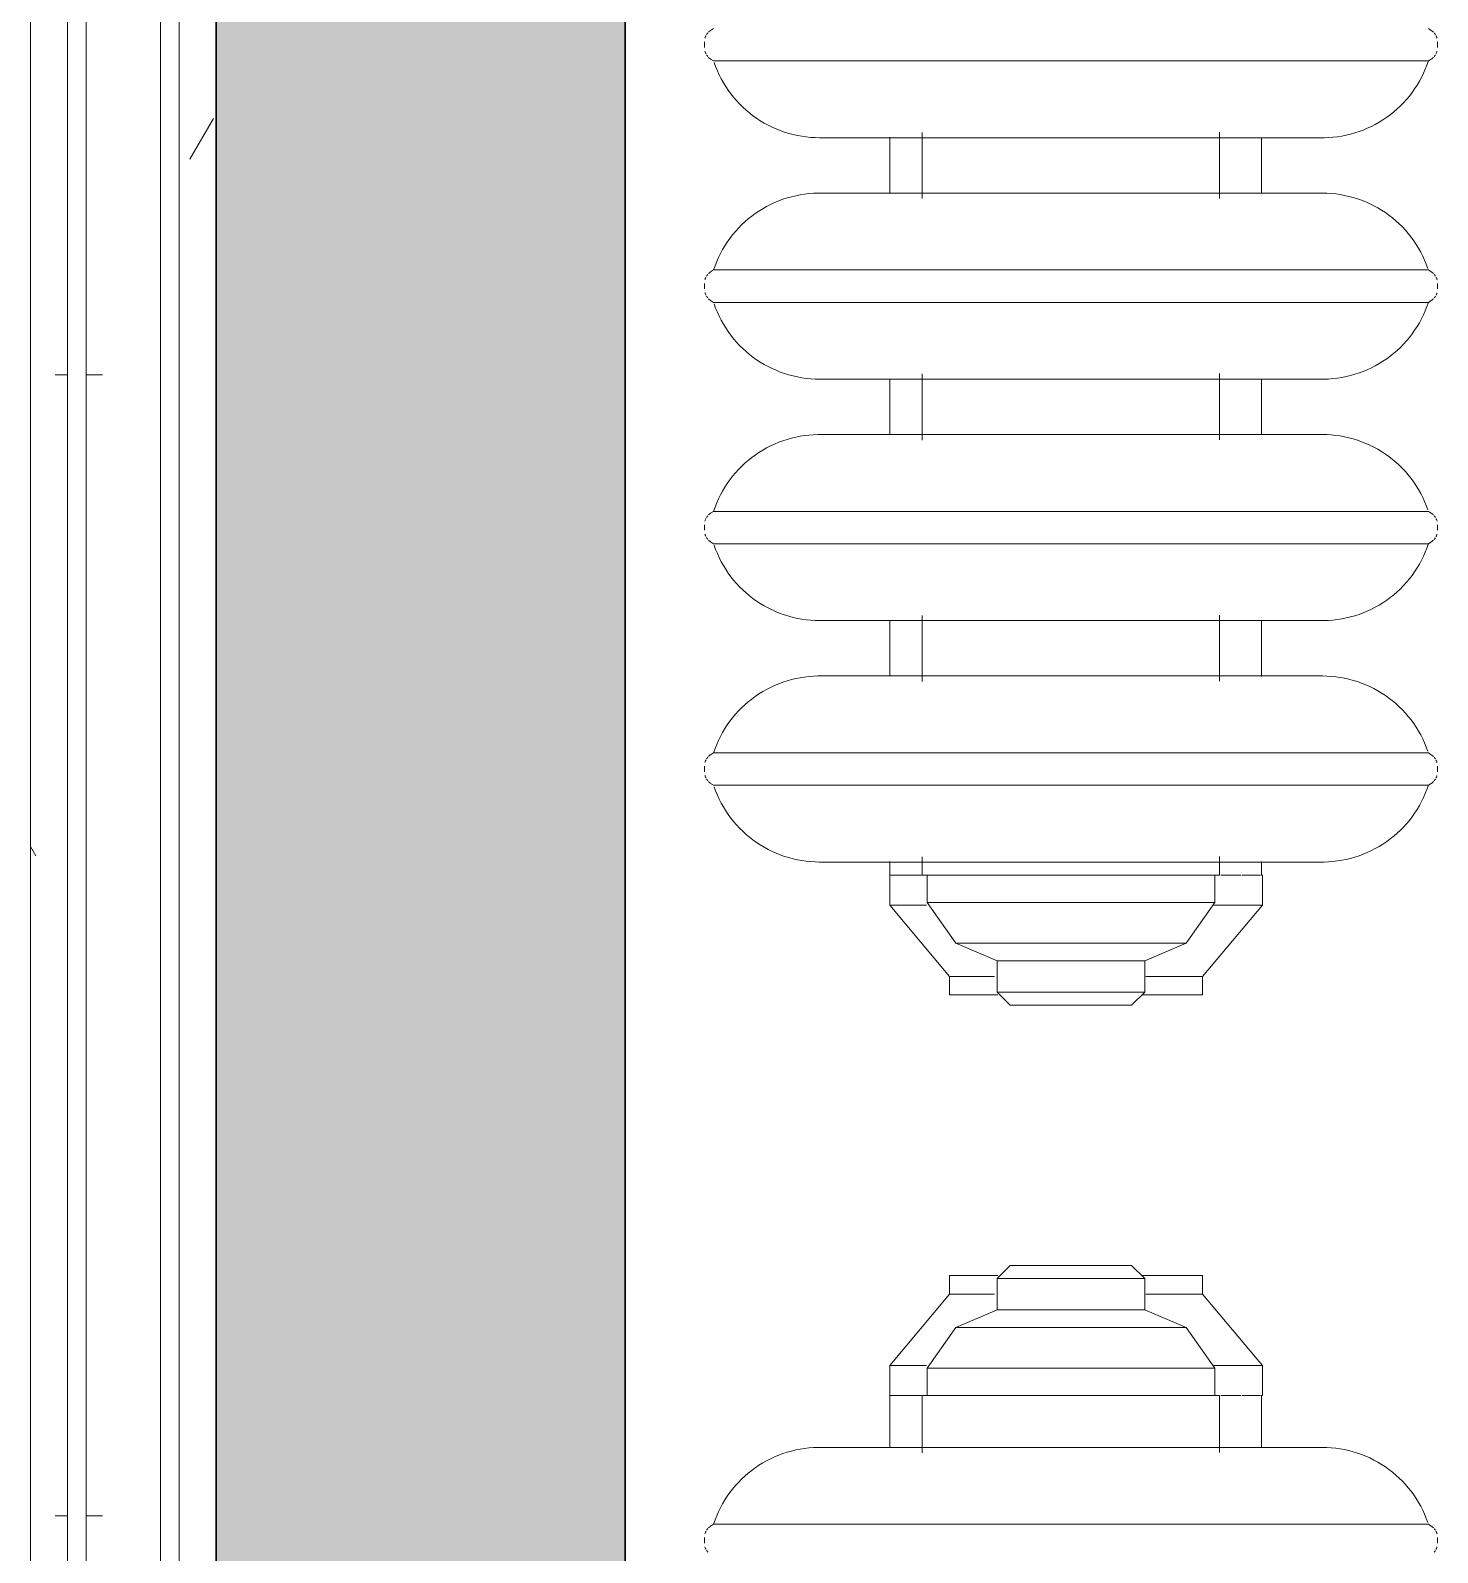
# Model space of a CAD drawing. Header units: inches. Extents: x -1176 to 1482, y -2527 to 978.
# Drawn here: x 1090.24 to 1109.17, y 525.6 to 546.09 of the extents above; entities that cross this region are included whole.
import ezdxf

# ---------------------------------------------------------------- set-up
doc = ezdxf.new("R2010")
doc.units = ezdxf.units.IN
doc.header["$MEASUREMENT"] = 0
for name, color, linetype, lineweight in [('A-GENM', 13, 'Continuous', 18), ('A-WALL', 113, 'Continuous', 18), ('A-WALL-PATT', 111, 'Continuous', 18), ('I-WALL', 2, 'Continuous', 18)]:
    doc.layers.add(name, color=color, linetype=linetype, lineweight=lineweight)
pattern_1 = [(0, (0, 0), (15.36, 3.84), [0.634, -10.886, 0.634, -10.886, -61.44]), (0, (0, 0), (15.36, 3.84), [-23.04, 0.634, -22.406, 0.634, -10.886, -26.88]), (0, (0, 0), (15.36, 3.84), [-57.6, 0.634, -7.046, 0.634, -18.566]), (120, (5.76, 1.92), (-11.005538, 11.38215), [0.634, -10.886, 0.634, -10.886, -61.44]), (120, (5.76, 1.92), (-11.005538, 11.38215), [-23.04, 0.634, -22.406, 0.634, -10.886, -26.88]), (120, (5.76, 1.92), (-11.005538, 11.38215), [-57.6, 0.634, -7.046, 0.634, -18.566]), (240, (7.68, 9.6), (-4.354462, -15.22215), [0.634, -10.886, 0.634, -10.886, -61.44]), (240, (7.68, 9.6), (-4.354462, -15.22215), [-23.04, 0.634, -22.406, 0.634, -10.886, -26.88]), (240, (7.68, 9.6), (-4.354462, -15.22215), [-57.6, 0.634, -7.046, 0.634, -18.566])]

# ---------------------------------------------------------------- blocks, each defined once
blk = doc.blocks.new('Cast_Iron_Radiator_8182 - Cast_Iron_Radiator_8182-V76-3rd Floor Power _ Signal')
at = {"layer": 'A-GENM', "lineweight": 9}
for p, q in [((-5.75, 4.933), (-5.787, 4.933)), ((-5.713, 4.933), (-5.75, 4.933)), ((-2.5, 4.933), (-2.537, 4.933)), ((-2.463, 4.933), (-2.5, 4.933)), ((0.75, 4.933), (0.713, 4.933)), ((0.787, 4.933), (0.75, 4.933)), ((4, 4.933), (3.963, 4.933)), ((4.037, 4.933), (4, 4.933)), ((13.75, 4.933), (13.713, 4.933)), ((13.787, 4.933), (13.75, 4.933)), ((-5.943, 4.848), (-5.968, 4.809)), ((-5.968, 1), (-5.968, 4.809)), ((-5.532, 4.809), (-5.557, 4.848)), ((-5.532, 1), (-5.532, 4.809)), ((-2.693, 4.848), (-2.718, 4.809)), ((-2.718, 1), (-2.718, 4.809)), ((-2.282, 4.809), (-2.307, 4.848)), ((-2.282, 1), (-2.282, 4.809)), ((0.557, 4.848), (0.532, 4.809)), ((0.532, 1), (0.532, 4.809)), ((0.968, 4.809), (0.943, 4.848)), ((0.968, 1), (0.968, 4.809)), ((3.807, 4.848), (3.782, 4.809)), ((3.782, 1), (3.782, 4.809)), ((4.218, 4.809), (4.193, 4.848)), ((13.968, 4.809), (13.943, 4.848)), ((13.968, 1), (13.968, 4.809)), ((-7.584, 2.438), (-8.542, 1.635)), ((-7.179, 2.438), (-7.584, 2.438)), ((-7.584, 1.944), (-7.584, 2.438)), ((-6.996, 2.438), (-7.179, 2.438)), ((-7.179, 2.291), (-7.179, 2.438)), ((-7.179, 2.296), (-7.179, 2.192)), ((-3.746, 2.438), (-4.501, 2.438)), ((-0.496, 2.438), (-1.251, 2.438)), ((2.754, 2.438), (1.999, 2.438)), ((15.702, 2.438), (14.999, 2.438)), ((16.106, 2.438), (15.702, 2.438)), ((15.702, 2.438), (15.702, 2.291)), ((15.702, 2.296), (15.702, 2.192)), ((17.064, 1.635), (16.106, 2.438)), ((16.106, 1.944), (16.106, 2.438)), ((-7.179, 2.013), (-7.179, 2.188)), ((15.702, 2.188), (15.702, 2.013)), ((-7.545, 1.935), (-8.095, 1.55)), ((-7.179, 1.935), (-7.545, 1.935)), ((-7.545, 1.935), (-7.545, -1.935)), ((-6.932, 2), (-7.179, 2)), ((-7.179, -2), (-7.179, 2)), ((-3.682, 2), (-4.572, 2)), ((-0.432, 2), (-1.322, 2)), ((2.818, 2), (1.928, 2)), ((15.702, 2), (14.928, 2)), ((15.702, 2), (15.702, -2)), ((16.067, 1.935), (15.702, 1.935)), ((16.617, 1.55), (16.067, 1.935)), ((16.067, 1.935), (16.067, -1.935)), ((-8.542, 1.635), (-8.792, 1.635)), ((-8.792, 1.635), (-8.792, 0.985)), ((-8.542, 1.635), (-8.542, 1.028)), ((-8.095, 1.55), (-8.331, 0.993)), ((-8.095, 1.55), (-8.095, -1.55)), ((16.853, 0.993), (16.617, 1.55)), ((16.617, 1.55), (16.617, -1.55)), ((17.314, 1.635), (17.064, 1.635)), ((17.064, 1.635), (17.064, 1.028)), ((17.314, 1.635), (17.314, 0.985)), ((-8.753, 0.993), (-8.929, 0.816)), ((-8.331, 0.993), (-8.753, 0.993)), ((-8.753, 0.993), (-8.753, -0.993)), ((-8.331, 0.993), (-8.331, -0.993)), ((-7.002, 1), (-7.002, -1)), ((-5.968, -1), (-5.968, 1)), ((-5.532, -1), (-5.532, 1)), ((-4.498, -1), (-4.498, 1)), ((-3.752, 1), (-3.752, -1)), ((-2.718, -1), (-2.718, 1)), ((-2.282, -1), (-2.282, 1)), ((-1.248, -1), (-1.248, 1)), ((-0.502, 1), (-0.502, -1)), ((0.532, -1), (0.532, 1)), ((0.968, -1), (0.968, 1)), ((2.002, -1), (2.002, 1)), ((2.748, 1), (2.748, -1)), ((3.782, -1), (3.782, 1)), ((13.968, -1), (13.968, 1)), ((15.002, -1), (15.002, 1)), ((17.275, 0.993), (16.853, 0.993)), ((16.853, 0.993), (16.853, -0.993)), ((17.452, 0.816), (17.275, 0.993)), ((17.275, 0.993), (17.275, -0.993)), ((-8.929, 0.816), (-8.929, -0.816)), ((17.452, 0.816), (17.452, -0.816)), ((-8.929, -0.816), (-8.753, -0.993)), ((17.275, -0.993), (17.452, -0.816)), ((-8.792, -0.961), (-8.792, -1.771)), ((-8.753, -0.993), (-8.331, -0.993)), ((-8.542, -1.008), (-8.542, -1.771)), ((-8.331, -0.993), (-8.095, -1.55)), ((-5.968, -4.809), (-5.968, -1)), ((-5.532, -4.809), (-5.532, -1)), ((-2.718, -4.809), (-2.718, -1)), ((-2.282, -4.809), (-2.282, -1)), ((0.532, -4.809), (0.532, -1)), ((0.968, -4.809), (0.968, -1)), ((3.782, -4.809), (3.782, -1)), ((13.968, -4.809), (13.968, -1)), ((16.617, -1.55), (16.853, -0.993)), ((16.853, -0.993), (17.275, -0.993)), ((17.064, -1.008), (17.064, -1.771)), ((17.314, -0.961), (17.314, -1.771)), ((-8.095, -1.55), (-7.545, -1.935)), ((16.067, -1.935), (16.617, -1.55)), ((-8.792, -1.771), (-8.542, -1.771)), ((-8.542, -1.771), (-7.584, -2.575)), ((16.106, -2.575), (17.064, -1.771)), ((17.064, -1.771), (17.314, -1.771)), ((-7.584, -2.575), (-7.584, -1.924)), ((-7.545, -1.935), (-7.179, -1.935)), ((-7.179, -2), (-6.928, -2)), ((-7.179, -2.287), (-7.179, -2.017)), ((-4.568, -2), (-3.678, -2)), ((-1.318, -2), (-0.428, -2)), ((1.932, -2), (2.822, -2)), ((14.932, -2), (15.702, -2)), ((15.702, -1.935), (16.067, -1.935)), ((15.702, -2.017), (15.702, -2.287)), ((16.106, -2.575), (16.106, -1.924)), ((-7.179, -2.301), (-7.179, -2.452)), ((-7.179, -2.551), (-7.179, -2.436)), ((15.702, -2.301), (15.702, -2.452)), ((15.702, -2.436), (15.702, -2.551)), ((-7.584, -2.575), (-7.179, -2.575)), ((-7.179, -2.562), (-6.997, -2.562)), ((-7.179, -2.565), (-7.179, -2.575)), ((-4.503, -2.562), (-3.747, -2.562)), ((-1.253, -2.562), (-0.497, -2.562)), ((1.997, -2.562), (2.753, -2.562)), ((14.997, -2.562), (15.702, -2.562)), ((15.702, -2.565), (15.702, -2.575)), ((15.702, -2.575), (16.106, -2.575)), ((-5.968, -4.809), (-5.943, -4.848)), ((-5.557, -4.848), (-5.532, -4.809)), ((-2.718, -4.809), (-2.693, -4.848)), ((-2.307, -4.848), (-2.282, -4.809)), ((0.532, -4.809), (0.557, -4.848)), ((0.943, -4.848), (0.968, -4.809)), ((3.782, -4.809), (3.807, -4.848)), ((4.193, -4.848), (4.218, -4.809)), ((13.943, -4.848), (13.968, -4.809)), ((-5.787, -4.933), (-5.75, -4.933)), ((-5.75, -4.933), (-5.713, -4.933)), ((-2.537, -4.933), (-2.5, -4.933)), ((-2.5, -4.933), (-2.463, -4.933)), ((0.713, -4.933), (0.75, -4.933)), ((0.75, -4.933), (0.787, -4.933)), ((3.963, -4.933), (4, -4.933)), ((4, -4.933), (4.037, -4.933)), ((13.713, -4.933), (13.75, -4.933)), ((13.75, -4.933), (13.787, -4.933))]:
    blk.add_line(p, q, dxfattribs=at)
at = {"layer": 'A-GENM', "lineweight": 9, "flags": 128}
for points in [[(-5.872, 4.912), (-5.865, 4.915), (-5.858, 4.918), (-5.851, 4.921), (-5.844, 4.924), (-5.837, 4.926)], [(-5.662, 4.925), (-5.655, 4.923), (-5.648, 4.921), (-5.641, 4.918), (-5.634, 4.915), (-5.627, 4.912)], [(-2.622, 4.912), (-2.615, 4.915), (-2.608, 4.918), (-2.601, 4.921), (-2.594, 4.924), (-2.587, 4.926)], [(-2.412, 4.925), (-2.405, 4.923), (-2.398, 4.921), (-2.391, 4.918), (-2.384, 4.915), (-2.377, 4.912)], [(0.628, 4.912), (0.635, 4.915), (0.642, 4.918), (0.649, 4.921), (0.656, 4.924), (0.663, 4.926)], [(0.838, 4.925), (0.845, 4.923), (0.852, 4.921), (0.859, 4.918), (0.866, 4.915), (0.873, 4.912)], [(3.878, 4.912), (3.885, 4.915), (3.892, 4.918), (3.899, 4.921), (3.906, 4.924), (3.913, 4.926)], [(4.088, 4.925), (4.095, 4.923), (4.102, 4.921), (4.109, 4.918), (4.116, 4.915), (4.123, 4.912)], [(13.628, 4.912), (13.635, 4.915), (13.642, 4.918), (13.649, 4.921), (13.656, 4.924), (13.663, 4.926)], [(13.838, 4.925), (13.845, 4.923), (13.852, 4.921), (13.859, 4.918), (13.866, 4.915), (13.873, 4.912)], [(-7.002, 3.383), (-7.001, 3.443), (-6.997, 3.503), (-6.991, 3.563), (-6.983, 3.622), (-6.972, 3.681), (-6.959, 3.74), (-6.943, 3.798), (-6.926, 3.855), (-6.906, 3.911), (-6.883, 3.967), (-6.859, 4.022), (-6.832, 4.076), (-6.804, 4.128), (-6.773, 4.18), (-6.74, 4.23), (-6.705, 4.279), (-6.668, 4.326), (-6.63, 4.372), (-6.589, 4.416), (-6.547, 4.459), (-6.503, 4.5), (-6.458, 4.539), (-6.411, 4.576), (-6.362, 4.612), (-6.312, 4.645), (-6.261, 4.677), (-6.209, 4.706), (-6.155, 4.733), (-6.101, 4.758), (-6.045, 4.781), (-5.989, 4.802)], [(-5.943, 4.848), (-5.938, 4.854), (-5.934, 4.86), (-5.929, 4.866), (-5.925, 4.872), (-5.919, 4.877)], [(-5.909, 4.887), (-5.903, 4.892), (-5.897, 4.896), (-5.891, 4.901), (-5.885, 4.905)], [(-5.614, 4.904), (-5.608, 4.9), (-5.602, 4.896), (-5.596, 4.891), (-5.591, 4.887)], [(-5.58, 4.876), (-5.575, 4.871), (-5.57, 4.865), (-5.565, 4.859), (-5.561, 4.854), (-5.557, 4.848)], [(-5.532, 4.809), (-5.475, 4.789), (-5.419, 4.767), (-5.365, 4.743), (-5.311, 4.716), (-5.258, 4.688), (-5.206, 4.657), (-5.156, 4.624), (-5.107, 4.59), (-5.059, 4.553), (-5.013, 4.515), (-4.969, 4.474), (-4.926, 4.432), (-4.885, 4.389), (-4.846, 4.343), (-4.808, 4.296), (-4.773, 4.248), (-4.739, 4.198), (-4.707, 4.147), (-4.678, 4.095), (-4.651, 4.042), (-4.625, 3.987), (-4.602, 3.932), (-4.581, 3.876), (-4.563, 3.819), (-4.547, 3.761), (-4.533, 3.703), (-4.521, 3.644), (-4.512, 3.585), (-4.505, 3.525), (-4.5, 3.465), (-4.498, 3.405), (-4.498, 3.383)], [(-3.752, 3.383), (-3.751, 3.443), (-3.747, 3.503), (-3.741, 3.563), (-3.733, 3.622), (-3.722, 3.681), (-3.709, 3.74), (-3.693, 3.798), (-3.676, 3.855), (-3.656, 3.911), (-3.633, 3.967), (-3.609, 4.022), (-3.582, 4.076), (-3.554, 4.128), (-3.523, 4.18), (-3.49, 4.23), (-3.455, 4.279), (-3.418, 4.326), (-3.38, 4.372), (-3.339, 4.416), (-3.297, 4.459), (-3.253, 4.5), (-3.208, 4.539), (-3.161, 4.576), (-3.112, 4.612), (-3.062, 4.645), (-3.011, 4.677), (-2.959, 4.706), (-2.905, 4.733), (-2.851, 4.758), (-2.795, 4.781), (-2.739, 4.802)], [(-2.693, 4.848), (-2.688, 4.854), (-2.684, 4.86), (-2.679, 4.866), (-2.675, 4.872), (-2.669, 4.877)], [(-2.659, 4.887), (-2.653, 4.892), (-2.647, 4.896), (-2.641, 4.901), (-2.635, 4.905)], [(-2.364, 4.904), (-2.358, 4.9), (-2.352, 4.896), (-2.346, 4.891), (-2.341, 4.887)], [(-2.33, 4.876), (-2.325, 4.871), (-2.32, 4.865), (-2.315, 4.859), (-2.311, 4.854), (-2.307, 4.848)], [(-2.282, 4.809), (-2.225, 4.789), (-2.169, 4.767), (-2.115, 4.743), (-2.061, 4.716), (-2.008, 4.688), (-1.956, 4.657), (-1.906, 4.624), (-1.857, 4.59), (-1.809, 4.553), (-1.763, 4.515), (-1.719, 4.474), (-1.676, 4.432), (-1.635, 4.389), (-1.596, 4.343), (-1.558, 4.296), (-1.523, 4.248), (-1.489, 4.198), (-1.457, 4.147), (-1.428, 4.095), (-1.401, 4.042), (-1.375, 3.987), (-1.352, 3.932), (-1.331, 3.876), (-1.313, 3.819), (-1.297, 3.761), (-1.283, 3.703), (-1.271, 3.644), (-1.262, 3.585), (-1.255, 3.525), (-1.25, 3.465), (-1.248, 3.405), (-1.248, 3.383)], [(-0.502, 3.383), (-0.501, 3.443), (-0.497, 3.503), (-0.491, 3.563), (-0.483, 3.622), (-0.472, 3.681), (-0.459, 3.74), (-0.443, 3.798), (-0.426, 3.855), (-0.406, 3.911), (-0.383, 3.967), (-0.359, 4.022), (-0.332, 4.076), (-0.304, 4.128), (-0.273, 4.18), (-0.24, 4.23), (-0.205, 4.279), (-0.168, 4.326), (-0.13, 4.372), (-0.089, 4.416), (-0.047, 4.459), (-0.003, 4.5), (0.042, 4.539), (0.089, 4.576), (0.138, 4.612), (0.188, 4.645), (0.239, 4.677), (0.291, 4.706), (0.345, 4.733), (0.399, 4.758), (0.455, 4.781), (0.511, 4.802)], [(0.557, 4.848), (0.562, 4.854), (0.566, 4.86), (0.571, 4.866), (0.575, 4.872), (0.581, 4.877)], [(0.591, 4.887), (0.597, 4.892), (0.603, 4.896), (0.609, 4.901), (0.615, 4.905)], [(0.886, 4.904), (0.892, 4.9), (0.898, 4.896), (0.904, 4.891), (0.909, 4.887)], [(0.92, 4.876), (0.925, 4.871), (0.93, 4.865), (0.935, 4.859), (0.939, 4.854), (0.943, 4.848)], [(0.968, 4.809), (1.025, 4.789), (1.081, 4.767), (1.135, 4.743), (1.189, 4.716), (1.242, 4.688), (1.294, 4.657), (1.344, 4.624), (1.393, 4.59), (1.441, 4.553), (1.487, 4.515), (1.531, 4.474), (1.574, 4.432), (1.615, 4.389), (1.654, 4.343), (1.692, 4.296), (1.727, 4.248), (1.761, 4.198), (1.793, 4.147), (1.822, 4.095), (1.849, 4.042), (1.875, 3.987), (1.898, 3.932), (1.919, 3.876), (1.937, 3.819), (1.953, 3.761), (1.967, 3.703), (1.979, 3.644), (1.988, 3.585), (1.995, 3.525), (2, 3.465), (2.002, 3.405), (2.002, 3.383)], [(2.748, 3.383), (2.749, 3.443), (2.753, 3.503), (2.759, 3.563), (2.767, 3.622), (2.778, 3.681), (2.791, 3.74), (2.807, 3.798), (2.824, 3.855), (2.844, 3.911), (2.867, 3.967), (2.891, 4.022), (2.918, 4.076), (2.946, 4.128), (2.977, 4.18), (3.01, 4.23), (3.045, 4.279), (3.082, 4.326), (3.12, 4.372), (3.161, 4.416), (3.203, 4.459), (3.247, 4.5), (3.292, 4.539), (3.339, 4.576), (3.388, 4.612), (3.438, 4.645), (3.489, 4.677), (3.541, 4.706), (3.595, 4.733), (3.649, 4.758), (3.705, 4.781), (3.761, 4.802)], [(3.807, 4.848), (3.812, 4.854), (3.816, 4.86), (3.821, 4.866), (3.825, 4.872), (3.831, 4.877)], [(3.841, 4.887), (3.847, 4.892), (3.853, 4.896), (3.859, 4.901), (3.865, 4.905)], [(4.136, 4.904), (4.142, 4.9), (4.148, 4.896), (4.154, 4.891), (4.159, 4.887)], [(4.17, 4.876), (4.175, 4.871), (4.18, 4.865), (4.185, 4.859), (4.189, 4.854), (4.193, 4.848)], [(13.591, 4.887), (13.597, 4.892), (13.603, 4.896), (13.609, 4.901), (13.615, 4.905)], [(13.886, 4.904), (13.892, 4.9), (13.898, 4.896), (13.904, 4.891), (13.909, 4.887)], [(13.92, 4.876), (13.925, 4.871), (13.93, 4.865), (13.935, 4.859), (13.939, 4.854), (13.943, 4.848)], [(13.968, 4.809), (14.025, 4.789), (14.081, 4.767), (14.135, 4.743), (14.189, 4.716), (14.242, 4.688), (14.294, 4.657), (14.344, 4.624), (14.393, 4.59), (14.441, 4.553), (14.487, 4.515), (14.531, 4.474), (14.574, 4.432), (14.615, 4.389), (14.654, 4.343), (14.692, 4.296), (14.727, 4.248), (14.761, 4.198), (14.793, 4.147), (14.822, 4.095), (14.849, 4.042), (14.875, 3.987), (14.898, 3.932), (14.919, 3.876), (14.937, 3.819), (14.953, 3.761), (14.967, 3.703), (14.979, 3.644), (14.988, 3.585), (14.995, 3.525), (15, 3.465), (15.002, 3.405), (15.002, 3.383)], [(-7.002, 2.438), (-7.002, 2.498), (-7.002, 2.571), (-7.002, 2.642), (-7.002, 2.71), (-7.002, 2.775), (-7.002, 2.837), (-7.002, 2.896), (-7.002, 2.952), (-7.002, 3.005), (-7.002, 3.055), (-7.002, 3.102), (-7.002, 3.145), (-7.002, 3.185), (-7.002, 3.221), (-7.002, 3.254), (-7.002, 3.283), (-7.002, 3.309), (-7.002, 3.33), (-7.002, 3.348), (-7.002, 3.363), (-7.002, 3.373), (-7.002, 3.38), (-7.002, 3.383), (-7.002, 3.383)], [(-7.002, 3.383), (-7.002, 3.381), (-7.002, 3.375), (-7.002, 3.366), (-7.002, 3.353), (-7.002, 3.336), (-7.002, 3.315), (-7.002, 3.29), (-7.002, 3.262), (-7.002, 3.23), (-7.002, 3.195), (-7.002, 3.156), (-7.002, 3.114), (-7.002, 3.068), (-7.002, 3.019), (-7.002, 2.967), (-7.002, 2.911), (-7.002, 2.853), (-7.002, 2.792), (-7.002, 2.727), (-7.002, 2.66), (-7.002, 2.591), (-7.002, 2.518), (-7.002, 2.444), (-7.002, 2.367), (-7.002, 2.288), (-7.002, 2.206), (-7.002, 2.123), (-7.002, 2.038), (-7.002, 1.952), (-7.002, 1.864), (-7.002, 1.774), (-7.002, 1.683), (-7.002, 1.591), (-7.002, 1.499), (-7.002, 1.405), (-7.002, 1.311), (-7.002, 1.216), (-7.002, 1.121), (-7.002, 1.026), (-7.002, 1)], [(-4.498, 3.383), (-4.498, 3.381), (-4.498, 3.375), (-4.498, 3.366), (-4.498, 3.353), (-4.498, 3.336), (-4.498, 3.315), (-4.498, 3.29), (-4.498, 3.262), (-4.498, 3.23), (-4.498, 3.195), (-4.498, 3.156), (-4.498, 3.114), (-4.498, 3.068), (-4.498, 3.019), (-4.498, 2.967), (-4.498, 2.911), (-4.498, 2.853), (-4.498, 2.792), (-4.498, 2.727), (-4.498, 2.66), (-4.498, 2.591), (-4.498, 2.518), (-4.498, 2.444)], [(-4.498, 1), (-4.498, 1.095), (-4.498, 1.19), (-4.498, 1.285), (-4.498, 1.38), (-4.498, 1.473), (-4.498, 1.566), (-4.498, 1.659), (-4.498, 1.75), (-4.498, 1.839), (-4.498, 1.928), (-4.498, 2.015), (-4.498, 2.1), (-4.498, 2.184), (-4.498, 2.266), (-4.498, 2.346), (-4.498, 2.423), (-4.498, 2.498), (-4.498, 2.571), (-4.498, 2.642), (-4.498, 2.71), (-4.498, 2.775), (-4.498, 2.837), (-4.498, 2.896), (-4.498, 2.952), (-4.498, 3.005), (-4.498, 3.055), (-4.498, 3.102), (-4.498, 3.145), (-4.498, 3.185), (-4.498, 3.221), (-4.498, 3.254), (-4.498, 3.283), (-4.498, 3.309), (-4.498, 3.33), (-4.498, 3.348), (-4.498, 3.363), (-4.498, 3.373), (-4.498, 3.38), (-4.498, 3.383), (-4.498, 3.383)], [(-3.752, 2.438), (-3.752, 2.498), (-3.752, 2.571), (-3.752, 2.642), (-3.752, 2.71), (-3.752, 2.775), (-3.752, 2.837), (-3.752, 2.896), (-3.752, 2.952), (-3.752, 3.005), (-3.752, 3.055), (-3.752, 3.102), (-3.752, 3.145), (-3.752, 3.185), (-3.752, 3.221), (-3.752, 3.254), (-3.752, 3.283), (-3.752, 3.309), (-3.752, 3.33), (-3.752, 3.348), (-3.752, 3.363), (-3.752, 3.373), (-3.752, 3.38), (-3.752, 3.383), (-3.752, 3.383)], [(-3.752, 3.383), (-3.752, 3.381), (-3.752, 3.375), (-3.752, 3.366), (-3.752, 3.353), (-3.752, 3.336), (-3.752, 3.315), (-3.752, 3.29), (-3.752, 3.262), (-3.752, 3.23), (-3.752, 3.195), (-3.752, 3.156), (-3.752, 3.114), (-3.752, 3.068), (-3.752, 3.019), (-3.752, 2.967), (-3.752, 2.911), (-3.752, 2.853), (-3.752, 2.792), (-3.752, 2.727), (-3.752, 2.66), (-3.752, 2.591), (-3.752, 2.518), (-3.752, 2.444), (-3.752, 2.367), (-3.752, 2.288), (-3.752, 2.206), (-3.752, 2.123), (-3.752, 2.038), (-3.752, 1.952), (-3.752, 1.864), (-3.752, 1.774), (-3.752, 1.683), (-3.752, 1.591), (-3.752, 1.499), (-3.752, 1.405), (-3.752, 1.311), (-3.752, 1.216), (-3.752, 1.121), (-3.752, 1.026), (-3.752, 1)], [(-1.248, 3.383), (-1.248, 3.381), (-1.248, 3.375), (-1.248, 3.366), (-1.248, 3.353), (-1.248, 3.336), (-1.248, 3.315), (-1.248, 3.29), (-1.248, 3.262), (-1.248, 3.23), (-1.248, 3.195), (-1.248, 3.156), (-1.248, 3.114), (-1.248, 3.068), (-1.248, 3.019), (-1.248, 2.967), (-1.248, 2.911), (-1.248, 2.853), (-1.248, 2.792), (-1.248, 2.727), (-1.248, 2.66), (-1.248, 2.591), (-1.248, 2.518), (-1.248, 2.444)], [(-1.248, 1), (-1.248, 1.095), (-1.248, 1.19), (-1.248, 1.285), (-1.248, 1.38), (-1.248, 1.473), (-1.248, 1.566), (-1.248, 1.659), (-1.248, 1.75), (-1.248, 1.839), (-1.248, 1.928), (-1.248, 2.015), (-1.248, 2.1), (-1.248, 2.184), (-1.248, 2.266), (-1.248, 2.346), (-1.248, 2.423), (-1.248, 2.498), (-1.248, 2.571), (-1.248, 2.642), (-1.248, 2.71), (-1.248, 2.775), (-1.248, 2.837), (-1.248, 2.896), (-1.248, 2.952), (-1.248, 3.005), (-1.248, 3.055), (-1.248, 3.102), (-1.248, 3.145), (-1.248, 3.185), (-1.248, 3.221), (-1.248, 3.254), (-1.248, 3.283), (-1.248, 3.309), (-1.248, 3.33), (-1.248, 3.348), (-1.248, 3.363), (-1.248, 3.373), (-1.248, 3.38), (-1.248, 3.383), (-1.248, 3.383)], [(-0.502, 2.438), (-0.502, 2.498), (-0.502, 2.571), (-0.502, 2.642), (-0.502, 2.71), (-0.502, 2.775), (-0.502, 2.837), (-0.502, 2.896), (-0.502, 2.952), (-0.502, 3.005), (-0.502, 3.055), (-0.502, 3.102), (-0.502, 3.145), (-0.502, 3.185), (-0.502, 3.221), (-0.502, 3.254), (-0.502, 3.283), (-0.502, 3.309), (-0.502, 3.33), (-0.502, 3.348), (-0.502, 3.363), (-0.502, 3.373), (-0.502, 3.38), (-0.502, 3.383), (-0.502, 3.383)], [(-0.502, 3.383), (-0.502, 3.381), (-0.502, 3.375), (-0.502, 3.366), (-0.502, 3.353), (-0.502, 3.336), (-0.502, 3.315), (-0.502, 3.29), (-0.502, 3.262), (-0.502, 3.23), (-0.502, 3.195), (-0.502, 3.156), (-0.502, 3.114), (-0.502, 3.068), (-0.502, 3.019), (-0.502, 2.967), (-0.502, 2.911), (-0.502, 2.853), (-0.502, 2.792), (-0.502, 2.727), (-0.502, 2.66), (-0.502, 2.591), (-0.502, 2.518), (-0.502, 2.444), (-0.502, 2.367), (-0.502, 2.288), (-0.502, 2.206), (-0.502, 2.123), (-0.502, 2.038), (-0.502, 1.952), (-0.502, 1.864), (-0.502, 1.774), (-0.502, 1.683), (-0.502, 1.591), (-0.502, 1.499), (-0.502, 1.405), (-0.502, 1.311), (-0.502, 1.216), (-0.502, 1.121), (-0.502, 1.026), (-0.502, 1)], [(2.002, 3.383), (2.002, 3.381), (2.002, 3.375), (2.002, 3.366), (2.002, 3.353), (2.002, 3.336), (2.002, 3.315), (2.002, 3.29), (2.002, 3.262), (2.002, 3.23), (2.002, 3.195), (2.002, 3.156), (2.002, 3.114), (2.002, 3.068), (2.002, 3.019), (2.002, 2.967), (2.002, 2.911), (2.002, 2.853), (2.002, 2.792), (2.002, 2.727), (2.002, 2.66), (2.002, 2.591), (2.002, 2.518), (2.002, 2.444)], [(2.002, 1), (2.002, 1.095), (2.002, 1.19), (2.002, 1.285), (2.002, 1.38), (2.002, 1.473), (2.002, 1.566), (2.002, 1.659), (2.002, 1.75), (2.002, 1.839), (2.002, 1.928), (2.002, 2.015), (2.002, 2.1), (2.002, 2.184), (2.002, 2.266), (2.002, 2.346), (2.002, 2.423), (2.002, 2.498), (2.002, 2.571), (2.002, 2.642), (2.002, 2.71), (2.002, 2.775), (2.002, 2.837), (2.002, 2.896), (2.002, 2.952), (2.002, 3.005), (2.002, 3.055), (2.002, 3.102), (2.002, 3.145), (2.002, 3.185), (2.002, 3.221), (2.002, 3.254), (2.002, 3.283), (2.002, 3.309), (2.002, 3.33), (2.002, 3.348), (2.002, 3.363), (2.002, 3.373), (2.002, 3.38), (2.002, 3.383), (2.002, 3.383)], [(2.748, 2.438), (2.748, 2.498), (2.748, 2.571), (2.748, 2.642), (2.748, 2.71), (2.748, 2.775), (2.748, 2.837), (2.748, 2.896), (2.748, 2.952), (2.748, 3.005), (2.748, 3.055), (2.748, 3.102), (2.748, 3.145), (2.748, 3.185), (2.748, 3.221), (2.748, 3.254), (2.748, 3.283), (2.748, 3.309), (2.748, 3.33), (2.748, 3.348), (2.748, 3.363), (2.748, 3.373), (2.748, 3.38), (2.748, 3.383), (2.748, 3.383)], [(2.748, 3.383), (2.748, 3.381), (2.748, 3.375), (2.748, 3.366), (2.748, 3.353), (2.748, 3.336), (2.748, 3.315), (2.748, 3.29), (2.748, 3.262), (2.748, 3.23), (2.748, 3.195), (2.748, 3.156), (2.748, 3.114), (2.748, 3.068), (2.748, 3.019), (2.748, 2.967), (2.748, 2.911), (2.748, 2.853), (2.748, 2.792), (2.748, 2.727), (2.748, 2.66), (2.748, 2.591), (2.748, 2.518), (2.748, 2.444), (2.748, 2.367), (2.748, 2.288), (2.748, 2.206), (2.748, 2.123), (2.748, 2.038), (2.748, 1.952), (2.748, 1.864), (2.748, 1.774), (2.748, 1.683), (2.748, 1.591), (2.748, 1.499), (2.748, 1.405), (2.748, 1.311), (2.748, 1.216), (2.748, 1.121), (2.748, 1.026), (2.748, 1)], [(15.002, 3.383), (15.002, 3.381), (15.002, 3.375), (15.002, 3.366), (15.002, 3.353), (15.002, 3.336), (15.002, 3.315), (15.002, 3.29), (15.002, 3.262), (15.002, 3.23), (15.002, 3.195), (15.002, 3.156), (15.002, 3.114), (15.002, 3.068), (15.002, 3.019), (15.002, 2.967), (15.002, 2.911), (15.002, 2.853), (15.002, 2.792), (15.002, 2.727), (15.002, 2.66), (15.002, 2.591), (15.002, 2.518), (15.002, 2.444)], [(15.002, 1), (15.002, 1.095), (15.002, 1.19), (15.002, 1.285), (15.002, 1.38), (15.002, 1.473), (15.002, 1.566), (15.002, 1.659), (15.002, 1.75), (15.002, 1.839), (15.002, 1.928), (15.002, 2.015), (15.002, 2.1), (15.002, 2.184), (15.002, 2.266), (15.002, 2.346), (15.002, 2.423), (15.002, 2.498), (15.002, 2.571), (15.002, 2.642), (15.002, 2.71), (15.002, 2.775), (15.002, 2.837), (15.002, 2.896), (15.002, 2.952), (15.002, 3.005), (15.002, 3.055), (15.002, 3.102), (15.002, 3.145), (15.002, 3.185), (15.002, 3.221), (15.002, 3.254), (15.002, 3.283), (15.002, 3.309), (15.002, 3.33), (15.002, 3.348), (15.002, 3.363), (15.002, 3.373), (15.002, 3.38), (15.002, 3.383), (15.002, 3.383)], [(-7.002, -1), (-7.002, -1.095), (-7.002, -1.19), (-7.002, -1.285), (-7.002, -1.38), (-7.002, -1.473), (-7.002, -1.566), (-7.002, -1.659), (-7.002, -1.75), (-7.002, -1.839), (-7.002, -1.928), (-7.002, -2.015), (-7.002, -2.1), (-7.002, -2.184), (-7.002, -2.266), (-7.002, -2.346), (-7.002, -2.423), (-7.002, -2.498), (-7.002, -2.571), (-7.002, -2.642), (-7.002, -2.71), (-7.002, -2.775), (-7.002, -2.837), (-7.002, -2.896), (-7.002, -2.952), (-7.002, -3.005), (-7.002, -3.055), (-7.002, -3.102), (-7.002, -3.145), (-7.002, -3.185), (-7.002, -3.221), (-7.002, -3.254), (-7.002, -3.283), (-7.002, -3.309), (-7.002, -3.33), (-7.002, -3.348), (-7.002, -3.363), (-7.002, -3.373), (-7.002, -3.38), (-7.002, -3.383), (-7.002, -3.383)], [(-4.498, -3.383), (-4.498, -3.381), (-4.498, -3.375), (-4.498, -3.366), (-4.498, -3.353), (-4.498, -3.336), (-4.498, -3.315), (-4.498, -3.29), (-4.498, -3.262), (-4.498, -3.23), (-4.498, -3.195), (-4.498, -3.156), (-4.498, -3.114), (-4.498, -3.068), (-4.498, -3.019), (-4.498, -2.967), (-4.498, -2.911), (-4.498, -2.853), (-4.498, -2.792), (-4.498, -2.727), (-4.498, -2.66), (-4.498, -2.591), (-4.498, -2.518), (-4.498, -2.444), (-4.498, -2.367), (-4.498, -2.288), (-4.498, -2.206), (-4.498, -2.123), (-4.498, -2.038), (-4.498, -1.952), (-4.498, -1.864), (-4.498, -1.774), (-4.498, -1.683), (-4.498, -1.591), (-4.498, -1.499), (-4.498, -1.405), (-4.498, -1.311), (-4.498, -1.216), (-4.498, -1.121), (-4.498, -1.026), (-4.498, -1)], [(-3.752, -1), (-3.752, -1.095), (-3.752, -1.19), (-3.752, -1.285), (-3.752, -1.38), (-3.752, -1.473), (-3.752, -1.566), (-3.752, -1.659), (-3.752, -1.75), (-3.752, -1.839), (-3.752, -1.928), (-3.752, -2.015), (-3.752, -2.1), (-3.752, -2.184), (-3.752, -2.266), (-3.752, -2.346), (-3.752, -2.423), (-3.752, -2.498), (-3.752, -2.571), (-3.752, -2.642), (-3.752, -2.71), (-3.752, -2.775), (-3.752, -2.837), (-3.752, -2.896), (-3.752, -2.952), (-3.752, -3.005), (-3.752, -3.055), (-3.752, -3.102), (-3.752, -3.145), (-3.752, -3.185), (-3.752, -3.221), (-3.752, -3.254), (-3.752, -3.283), (-3.752, -3.309), (-3.752, -3.33), (-3.752, -3.348), (-3.752, -3.363), (-3.752, -3.373), (-3.752, -3.38), (-3.752, -3.383), (-3.752, -3.383)], [(-1.248, -3.383), (-1.248, -3.381), (-1.248, -3.375), (-1.248, -3.366), (-1.248, -3.353), (-1.248, -3.336), (-1.248, -3.315), (-1.248, -3.29), (-1.248, -3.262), (-1.248, -3.23), (-1.248, -3.195), (-1.248, -3.156), (-1.248, -3.114), (-1.248, -3.068), (-1.248, -3.019), (-1.248, -2.967), (-1.248, -2.911), (-1.248, -2.853), (-1.248, -2.792), (-1.248, -2.727), (-1.248, -2.66), (-1.248, -2.591), (-1.248, -2.518), (-1.248, -2.444), (-1.248, -2.367), (-1.248, -2.288), (-1.248, -2.206), (-1.248, -2.123), (-1.248, -2.038), (-1.248, -1.952), (-1.248, -1.864), (-1.248, -1.774), (-1.248, -1.683), (-1.248, -1.591), (-1.248, -1.499), (-1.248, -1.405), (-1.248, -1.311), (-1.248, -1.216), (-1.248, -1.121), (-1.248, -1.026), (-1.248, -1)], [(-0.502, -1), (-0.502, -1.095), (-0.502, -1.19), (-0.502, -1.285), (-0.502, -1.38), (-0.502, -1.473), (-0.502, -1.566), (-0.502, -1.659), (-0.502, -1.75), (-0.502, -1.839), (-0.502, -1.928), (-0.502, -2.015), (-0.502, -2.1), (-0.502, -2.184), (-0.502, -2.266), (-0.502, -2.346), (-0.502, -2.423), (-0.502, -2.498), (-0.502, -2.571), (-0.502, -2.642), (-0.502, -2.71), (-0.502, -2.775), (-0.502, -2.837), (-0.502, -2.896), (-0.502, -2.952), (-0.502, -3.005), (-0.502, -3.055), (-0.502, -3.102), (-0.502, -3.145), (-0.502, -3.185), (-0.502, -3.221), (-0.502, -3.254), (-0.502, -3.283), (-0.502, -3.309), (-0.502, -3.33), (-0.502, -3.348), (-0.502, -3.363), (-0.502, -3.373), (-0.502, -3.38), (-0.502, -3.383), (-0.502, -3.383)], [(2.002, -3.383), (2.002, -3.381), (2.002, -3.375), (2.002, -3.366), (2.002, -3.353), (2.002, -3.336), (2.002, -3.315), (2.002, -3.29), (2.002, -3.262), (2.002, -3.23), (2.002, -3.195), (2.002, -3.156), (2.002, -3.114), (2.002, -3.068), (2.002, -3.019), (2.002, -2.967), (2.002, -2.911), (2.002, -2.853), (2.002, -2.792), (2.002, -2.727), (2.002, -2.66), (2.002, -2.591), (2.002, -2.518), (2.002, -2.444), (2.002, -2.367), (2.002, -2.288), (2.002, -2.206), (2.002, -2.123), (2.002, -2.038), (2.002, -1.952), (2.002, -1.864), (2.002, -1.774), (2.002, -1.683), (2.002, -1.591), (2.002, -1.499), (2.002, -1.405), (2.002, -1.311), (2.002, -1.216), (2.002, -1.121), (2.002, -1.026), (2.002, -1)], [(2.748, -1), (2.748, -1.095), (2.748, -1.19), (2.748, -1.285), (2.748, -1.38), (2.748, -1.473), (2.748, -1.566), (2.748, -1.659), (2.748, -1.75), (2.748, -1.839), (2.748, -1.928), (2.748, -2.015), (2.748, -2.1), (2.748, -2.184), (2.748, -2.266), (2.748, -2.346), (2.748, -2.423), (2.748, -2.498), (2.748, -2.571), (2.748, -2.642), (2.748, -2.71), (2.748, -2.775), (2.748, -2.837), (2.748, -2.896), (2.748, -2.952), (2.748, -3.005), (2.748, -3.055), (2.748, -3.102), (2.748, -3.145), (2.748, -3.185), (2.748, -3.221), (2.748, -3.254), (2.748, -3.283), (2.748, -3.309), (2.748, -3.33), (2.748, -3.348), (2.748, -3.363), (2.748, -3.373), (2.748, -3.38), (2.748, -3.383), (2.748, -3.383)], [(15.002, -3.383), (15.002, -3.381), (15.002, -3.375), (15.002, -3.366), (15.002, -3.353), (15.002, -3.336), (15.002, -3.315), (15.002, -3.29), (15.002, -3.262), (15.002, -3.23), (15.002, -3.195), (15.002, -3.156), (15.002, -3.114), (15.002, -3.068), (15.002, -3.019), (15.002, -2.967), (15.002, -2.911), (15.002, -2.853), (15.002, -2.792), (15.002, -2.727), (15.002, -2.66), (15.002, -2.591), (15.002, -2.518), (15.002, -2.444), (15.002, -2.367), (15.002, -2.288), (15.002, -2.206), (15.002, -2.123), (15.002, -2.038), (15.002, -1.952), (15.002, -1.864), (15.002, -1.774), (15.002, -1.683), (15.002, -1.591), (15.002, -1.499), (15.002, -1.405), (15.002, -1.311), (15.002, -1.216), (15.002, -1.121), (15.002, -1.026), (15.002, -1)], [(-7.002, -3.383), (-7.002, -3.381), (-7.002, -3.375), (-7.002, -3.366), (-7.002, -3.353), (-7.002, -3.336), (-7.002, -3.315), (-7.002, -3.29), (-7.002, -3.262), (-7.002, -3.23), (-7.002, -3.195), (-7.002, -3.156), (-7.002, -3.114), (-7.002, -3.068), (-7.002, -3.019), (-7.002, -2.967), (-7.002, -2.911), (-7.002, -2.853), (-7.002, -2.792), (-7.002, -2.727), (-7.002, -2.66), (-7.002, -2.591), (-7.002, -2.561)], [(-4.498, -2.571), (-4.498, -2.642), (-4.498, -2.71), (-4.498, -2.775), (-4.498, -2.837), (-4.498, -2.896), (-4.498, -2.952), (-4.498, -3.005), (-4.498, -3.055), (-4.498, -3.102), (-4.498, -3.145), (-4.498, -3.185), (-4.498, -3.221), (-4.498, -3.254), (-4.498, -3.283), (-4.498, -3.309), (-4.498, -3.33), (-4.498, -3.348), (-4.498, -3.363), (-4.498, -3.373), (-4.498, -3.38), (-4.498, -3.383), (-4.498, -3.383)], [(-3.752, -3.383), (-3.752, -3.381), (-3.752, -3.375), (-3.752, -3.366), (-3.752, -3.353), (-3.752, -3.336), (-3.752, -3.315), (-3.752, -3.29), (-3.752, -3.262), (-3.752, -3.23), (-3.752, -3.195), (-3.752, -3.156), (-3.752, -3.114), (-3.752, -3.068), (-3.752, -3.019), (-3.752, -2.967), (-3.752, -2.911), (-3.752, -2.853), (-3.752, -2.792), (-3.752, -2.727), (-3.752, -2.66), (-3.752, -2.591), (-3.752, -2.562)], [(-1.248, -2.571), (-1.248, -2.642), (-1.248, -2.71), (-1.248, -2.775), (-1.248, -2.837), (-1.248, -2.896), (-1.248, -2.952), (-1.248, -3.005), (-1.248, -3.055), (-1.248, -3.102), (-1.248, -3.145), (-1.248, -3.185), (-1.248, -3.221), (-1.248, -3.254), (-1.248, -3.283), (-1.248, -3.309), (-1.248, -3.33), (-1.248, -3.348), (-1.248, -3.363), (-1.248, -3.373), (-1.248, -3.38), (-1.248, -3.383), (-1.248, -3.383)], [(-0.502, -3.383), (-0.502, -3.381), (-0.502, -3.375), (-0.502, -3.366), (-0.502, -3.353), (-0.502, -3.336), (-0.502, -3.315), (-0.502, -3.29), (-0.502, -3.262), (-0.502, -3.23), (-0.502, -3.195), (-0.502, -3.156), (-0.502, -3.114), (-0.502, -3.068), (-0.502, -3.019), (-0.502, -2.967), (-0.502, -2.911), (-0.502, -2.853), (-0.502, -2.792), (-0.502, -2.727), (-0.502, -2.66), (-0.502, -2.591), (-0.502, -2.562)], [(2.002, -2.571), (2.002, -2.642), (2.002, -2.71), (2.002, -2.775), (2.002, -2.837), (2.002, -2.896), (2.002, -2.952), (2.002, -3.005), (2.002, -3.055), (2.002, -3.102), (2.002, -3.145), (2.002, -3.185), (2.002, -3.221), (2.002, -3.254), (2.002, -3.283), (2.002, -3.309), (2.002, -3.33), (2.002, -3.348), (2.002, -3.363), (2.002, -3.373), (2.002, -3.38), (2.002, -3.383), (2.002, -3.383)], [(2.748, -3.383), (2.748, -3.381), (2.748, -3.375), (2.748, -3.366), (2.748, -3.353), (2.748, -3.336), (2.748, -3.315), (2.748, -3.29), (2.748, -3.262), (2.748, -3.23), (2.748, -3.195), (2.748, -3.156), (2.748, -3.114), (2.748, -3.068), (2.748, -3.019), (2.748, -2.967), (2.748, -2.911), (2.748, -2.853), (2.748, -2.792), (2.748, -2.727), (2.748, -2.66), (2.748, -2.591), (2.748, -2.562)], [(15.002, -2.571), (15.002, -2.642), (15.002, -2.71), (15.002, -2.775), (15.002, -2.837), (15.002, -2.896), (15.002, -2.952), (15.002, -3.005), (15.002, -3.055), (15.002, -3.102), (15.002, -3.145), (15.002, -3.185), (15.002, -3.221), (15.002, -3.254), (15.002, -3.283), (15.002, -3.309), (15.002, -3.33), (15.002, -3.348), (15.002, -3.363), (15.002, -3.373), (15.002, -3.38), (15.002, -3.383), (15.002, -3.383)], [(-5.968, -4.809), (-6.025, -4.789), (-6.081, -4.767), (-6.135, -4.743), (-6.189, -4.716), (-6.242, -4.688), (-6.294, -4.657), (-6.344, -4.624), (-6.393, -4.59), (-6.441, -4.553), (-6.487, -4.515), (-6.531, -4.474), (-6.574, -4.432), (-6.615, -4.389), (-6.654, -4.343), (-6.692, -4.296), (-6.727, -4.248), (-6.761, -4.198), (-6.793, -4.147), (-6.822, -4.095), (-6.849, -4.042), (-6.875, -3.987), (-6.898, -3.932), (-6.919, -3.876), (-6.937, -3.819), (-6.953, -3.761), (-6.967, -3.703), (-6.979, -3.644), (-6.988, -3.585), (-6.995, -3.525), (-7, -3.465), (-7.002, -3.405), (-7.002, -3.383)], [(-4.498, -3.383), (-4.499, -3.443), (-4.503, -3.503), (-4.509, -3.563), (-4.517, -3.622), (-4.528, -3.681), (-4.541, -3.74), (-4.557, -3.798), (-4.574, -3.855), (-4.594, -3.911), (-4.617, -3.967), (-4.641, -4.022), (-4.668, -4.076), (-4.696, -4.128), (-4.727, -4.18), (-4.76, -4.23), (-4.795, -4.279), (-4.832, -4.326), (-4.87, -4.372), (-4.911, -4.416), (-4.953, -4.459), (-4.997, -4.5), (-5.042, -4.539), (-5.089, -4.576), (-5.138, -4.612), (-5.188, -4.645), (-5.239, -4.677), (-5.291, -4.706), (-5.345, -4.733), (-5.399, -4.758), (-5.455, -4.781), (-5.511, -4.802)], [(-2.718, -4.809), (-2.775, -4.789), (-2.831, -4.767), (-2.885, -4.743), (-2.939, -4.716), (-2.992, -4.688), (-3.044, -4.657), (-3.094, -4.624), (-3.143, -4.59), (-3.191, -4.553), (-3.237, -4.515), (-3.281, -4.474), (-3.324, -4.432), (-3.365, -4.389), (-3.404, -4.343), (-3.442, -4.296), (-3.477, -4.248), (-3.511, -4.198), (-3.543, -4.147), (-3.572, -4.095), (-3.599, -4.042), (-3.625, -3.987), (-3.648, -3.932), (-3.669, -3.876), (-3.687, -3.819), (-3.703, -3.761), (-3.717, -3.703), (-3.729, -3.644), (-3.738, -3.585), (-3.745, -3.525), (-3.75, -3.465), (-3.752, -3.405), (-3.752, -3.383)], [(-1.248, -3.383), (-1.249, -3.443), (-1.253, -3.503), (-1.259, -3.563), (-1.267, -3.622), (-1.278, -3.681), (-1.291, -3.74), (-1.307, -3.798), (-1.324, -3.855), (-1.344, -3.911), (-1.367, -3.967), (-1.391, -4.022), (-1.418, -4.076), (-1.446, -4.128), (-1.477, -4.18), (-1.51, -4.23), (-1.545, -4.279), (-1.582, -4.326), (-1.62, -4.372), (-1.661, -4.416), (-1.703, -4.459), (-1.747, -4.5), (-1.792, -4.539), (-1.839, -4.576), (-1.888, -4.612), (-1.938, -4.645), (-1.989, -4.677), (-2.041, -4.706), (-2.095, -4.733), (-2.149, -4.758), (-2.205, -4.781), (-2.261, -4.802)], [(0.532, -4.809), (0.475, -4.789), (0.419, -4.767), (0.365, -4.743), (0.311, -4.716), (0.258, -4.688), (0.206, -4.657), (0.156, -4.624), (0.107, -4.59), (0.059, -4.553), (0.013, -4.515), (-0.031, -4.474), (-0.074, -4.432), (-0.115, -4.389), (-0.154, -4.343), (-0.192, -4.296), (-0.227, -4.248), (-0.261, -4.198), (-0.293, -4.147), (-0.322, -4.095), (-0.349, -4.042), (-0.375, -3.987), (-0.398, -3.932), (-0.419, -3.876), (-0.437, -3.819), (-0.453, -3.761), (-0.467, -3.703), (-0.479, -3.644), (-0.488, -3.585), (-0.495, -3.525), (-0.5, -3.465), (-0.502, -3.405), (-0.502, -3.383)], [(2.002, -3.383), (2.001, -3.443), (1.997, -3.503), (1.991, -3.563), (1.983, -3.622), (1.972, -3.681), (1.959, -3.74), (1.943, -3.798), (1.926, -3.855), (1.906, -3.911), (1.883, -3.967), (1.859, -4.022), (1.832, -4.076), (1.804, -4.128), (1.773, -4.18), (1.74, -4.23), (1.705, -4.279), (1.668, -4.326), (1.63, -4.372), (1.589, -4.416), (1.547, -4.459), (1.503, -4.5), (1.458, -4.539), (1.411, -4.576), (1.362, -4.612), (1.312, -4.645), (1.261, -4.677), (1.209, -4.706), (1.155, -4.733), (1.101, -4.758), (1.045, -4.781), (0.989, -4.802)], [(3.782, -4.809), (3.725, -4.789), (3.669, -4.767), (3.615, -4.743), (3.561, -4.716), (3.508, -4.688), (3.456, -4.657), (3.406, -4.624), (3.357, -4.59), (3.309, -4.553), (3.263, -4.515), (3.219, -4.474), (3.176, -4.432), (3.135, -4.389), (3.096, -4.343), (3.058, -4.296), (3.023, -4.248), (2.989, -4.198), (2.957, -4.147), (2.928, -4.095), (2.901, -4.042), (2.875, -3.987), (2.852, -3.932), (2.831, -3.876), (2.813, -3.819), (2.797, -3.761), (2.783, -3.703), (2.771, -3.644), (2.762, -3.585), (2.755, -3.525), (2.75, -3.465), (2.748, -3.405), (2.748, -3.383)], [(15.002, -3.383), (15.001, -3.443), (14.997, -3.503), (14.991, -3.563), (14.983, -3.622), (14.972, -3.681), (14.959, -3.74), (14.943, -3.798), (14.926, -3.855), (14.906, -3.911), (14.883, -3.967), (14.859, -4.022), (14.832, -4.076), (14.804, -4.128), (14.773, -4.18), (14.74, -4.23), (14.705, -4.279), (14.668, -4.326), (14.63, -4.372), (14.589, -4.416), (14.547, -4.459), (14.503, -4.5), (14.458, -4.539), (14.411, -4.576), (14.362, -4.612), (14.312, -4.645), (14.261, -4.677), (14.209, -4.706), (14.155, -4.733), (14.101, -4.758), (14.045, -4.781), (13.989, -4.802)], [(-5.92, -4.876), (-5.925, -4.871), (-5.93, -4.865), (-5.935, -4.859), (-5.939, -4.854), (-5.943, -4.848)], [(-5.886, -4.904), (-5.892, -4.9), (-5.898, -4.896), (-5.904, -4.891), (-5.909, -4.887)], [(-5.838, -4.925), (-5.845, -4.923), (-5.852, -4.921), (-5.859, -4.918), (-5.866, -4.915), (-5.873, -4.912)], [(-5.628, -4.912), (-5.635, -4.915), (-5.642, -4.918), (-5.649, -4.921), (-5.656, -4.924), (-5.663, -4.926)], [(-5.591, -4.887), (-5.597, -4.892), (-5.603, -4.896), (-5.609, -4.901), (-5.615, -4.905)], [(-5.557, -4.848), (-5.562, -4.854), (-5.566, -4.86), (-5.571, -4.866), (-5.575, -4.872), (-5.581, -4.877)], [(-2.67, -4.876), (-2.675, -4.871), (-2.68, -4.865), (-2.685, -4.859), (-2.689, -4.854), (-2.693, -4.848)], [(-2.636, -4.904), (-2.642, -4.9), (-2.648, -4.896), (-2.654, -4.891), (-2.659, -4.887)], [(-2.588, -4.925), (-2.595, -4.923), (-2.602, -4.921), (-2.609, -4.918), (-2.616, -4.915), (-2.623, -4.912)], [(-2.378, -4.912), (-2.385, -4.915), (-2.392, -4.918), (-2.399, -4.921), (-2.406, -4.924), (-2.413, -4.926)], [(-2.341, -4.887), (-2.347, -4.892), (-2.353, -4.896), (-2.359, -4.901), (-2.365, -4.905)], [(-2.307, -4.848), (-2.312, -4.854), (-2.316, -4.86), (-2.321, -4.866), (-2.325, -4.872), (-2.331, -4.877)], [(0.58, -4.876), (0.575, -4.871), (0.57, -4.865), (0.565, -4.859), (0.561, -4.854), (0.557, -4.848)], [(0.614, -4.904), (0.608, -4.9), (0.602, -4.896), (0.596, -4.891), (0.591, -4.887)], [(0.662, -4.925), (0.655, -4.923), (0.648, -4.921), (0.641, -4.918), (0.634, -4.915), (0.627, -4.912)], [(0.872, -4.912), (0.865, -4.915), (0.858, -4.918), (0.851, -4.921), (0.844, -4.924), (0.837, -4.926)], [(0.909, -4.887), (0.903, -4.892), (0.897, -4.896), (0.891, -4.901), (0.885, -4.905)], [(0.943, -4.848), (0.938, -4.854), (0.934, -4.86), (0.929, -4.866), (0.925, -4.872), (0.919, -4.877)], [(3.83, -4.876), (3.825, -4.871), (3.82, -4.865), (3.815, -4.859), (3.811, -4.854), (3.807, -4.848)], [(3.864, -4.904), (3.858, -4.9), (3.852, -4.896), (3.846, -4.891), (3.841, -4.887)], [(3.912, -4.925), (3.905, -4.923), (3.898, -4.921), (3.891, -4.918), (3.884, -4.915), (3.877, -4.912)], [(4.122, -4.912), (4.115, -4.915), (4.108, -4.918), (4.101, -4.921), (4.094, -4.924), (4.087, -4.926)], [(4.159, -4.887), (4.153, -4.892), (4.147, -4.896), (4.141, -4.901), (4.135, -4.905)], [(4.193, -4.848), (4.188, -4.854), (4.184, -4.86), (4.179, -4.866), (4.175, -4.872), (4.169, -4.877)], [(13.614, -4.904), (13.608, -4.9), (13.602, -4.896), (13.596, -4.891), (13.591, -4.887)], [(13.662, -4.925), (13.655, -4.923), (13.648, -4.921), (13.641, -4.918), (13.634, -4.915), (13.627, -4.912)], [(13.872, -4.912), (13.865, -4.915), (13.858, -4.918), (13.851, -4.921), (13.844, -4.924), (13.837, -4.926)], [(13.909, -4.887), (13.903, -4.892), (13.897, -4.896), (13.891, -4.901), (13.885, -4.905)], [(13.943, -4.848), (13.938, -4.854), (13.934, -4.86), (13.929, -4.866), (13.925, -4.872), (13.919, -4.877)]]:
    blk.add_lwpolyline(points, dxfattribs=at)

msp = doc.modelspace()

# ---------------------------------------------------------------- hatches: boundary and pattern name
at = {"layer": 'A-WALL-PATT', "lineweight": 9}
h = msp.add_hatch(dxfattribs=at)
h.set_pattern_fill('FP_1', color=256, style=0, pattern_type=2)
h.set_pattern_definition(pattern_1)
h.paths.add_polyline_path([(1090.237, 399.666), (1090.737, 399.666), (1090.737, 566.643), (1090.237, 566.643), (1090.237, 428.357)], flags=0)
h = msp.add_hatch(dxfattribs=at)
h.set_pattern_fill('FP_1', color=256, style=0, pattern_type=2)
h.set_pattern_definition(pattern_1)
h.paths.add_polyline_path([(1090.987, 399.666), (1091.987, 399.666), (1091.987, 566.643), (1090.987, 566.643), (1090.987, 428.357)], flags=0)
h = msp.add_hatch(dxfattribs=at)
h.set_pattern_fill('FP_1', color=256, style=0, pattern_type=2)
h.set_pattern_definition(pattern_1)
h.paths.add_polyline_path([(1092.237, 399.666), (1092.737, 399.666), (1092.737, 566.643), (1092.237, 566.643), (1092.237, 428.357)], flags=0)
h = msp.add_hatch(color=7, dxfattribs=at)
h.paths.add_polyline_path([(1098.237, 113.893), (1098.237, 359.009), (1092.737, 359.009), (1092.737, 113.893)], flags=0)
h.paths.add_polyline_path([(1098.237, 400.009), (1098.237, 566.643), (1092.737, 566.643), (1092.737, 400.009)], flags=0)

# ---------------------------------------------------------------- linework, layer by layer
at = {"layer": 'A-WALL'}
for p, q in [((1090.737, 566.643), (1090.737, 399.666)), ((1090.987, 566.643), (1090.987, 399.666)), ((1091.987, 566.643), (1091.987, 399.666)), ((1092.237, 566.643), (1092.237, 399.666))]:
    msp.add_line(p, q, dxfattribs=at)
at = {"layer": 'I-WALL'}
msp.add_line((1090.237, 566.643), (1090.237, 399.666), dxfattribs=at)
at = {"layer": 'I-WALL', "color": 8, "lineweight": 30}
for p, q in [((1092.737, 566.643), (1092.737, 410.674)), ((1098.237, 400.009), (1098.237, 566.643))]:
    msp.add_line(p, q, dxfattribs=at)

# ---------------------------------------------------------------- block references
at = {"layer": 'A-GENM', "lineweight": 9, "rotation": 89.9999999999999}
for p in [(1104.237, 541.893), (1104.237, 512.009)]:
    msp.add_blockref('Cast_Iron_Radiator_8182 - Cast_Iron_Radiator_8182-V76-3rd Floor Power _ Signal', p, dxfattribs=at)

doc.saveas('drawing.dxf')
